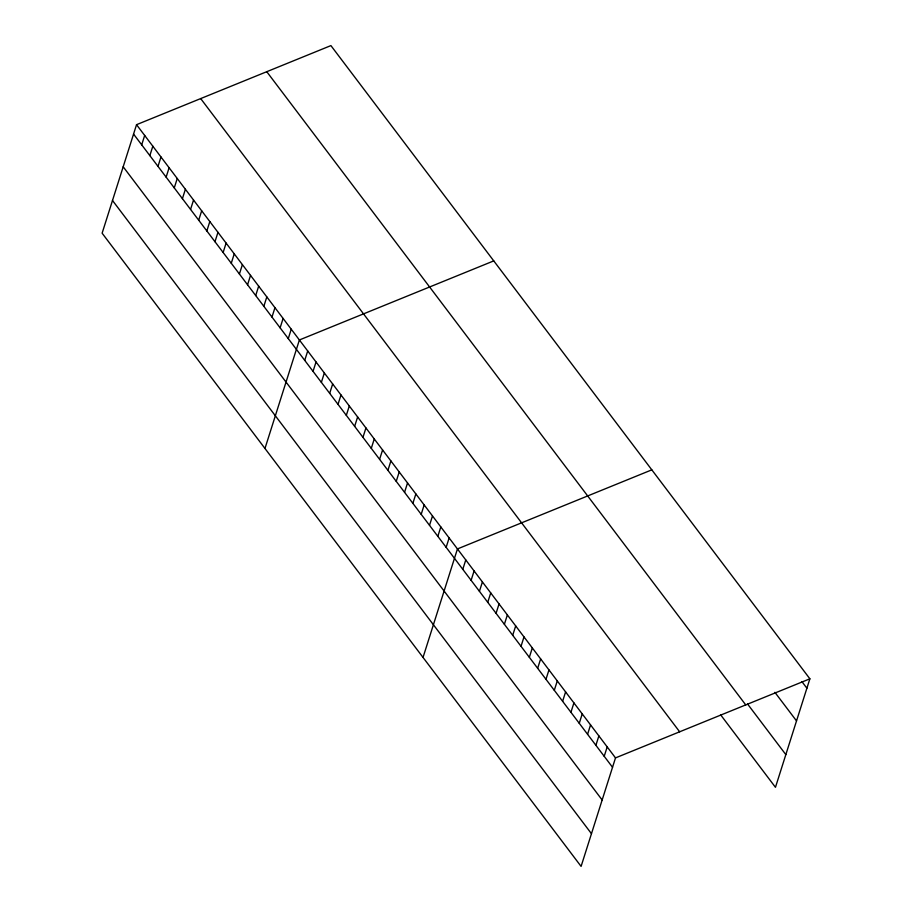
<?xml version="1.0" encoding="UTF-8"?>
<svg xmlns="http://www.w3.org/2000/svg" width="912" height="912" viewBox="0 0 912 912"><rect width="100%" height="100%" fill="white"/><g stroke="black" fill="none" stroke-linecap="round" stroke-linejoin="round"><path stroke-width="1.37" d="M136.538 124.682L102.121 233.187L581.092 866.4L615.509 757.895L809.879 678.813L330.908 45.6L136.538 124.682L615.509 757.895M141.702 144.837L144.677 135.443M149.842 155.599L152.828 146.205M157.993 166.36L160.968 156.978M166.132 177.133L169.108 167.74M174.272 187.895L177.247 178.501M182.411 198.656L185.398 189.263M190.562 209.429L193.538 200.036M198.702 220.191L201.677 210.797M206.842 230.953L209.817 221.559M214.981 241.714L217.968 232.321M223.132 252.487L226.108 243.094M231.272 263.249L234.247 253.855M239.411 274.01L242.398 264.617M247.551 284.772L250.538 275.378M255.702 295.545L258.677 286.151M263.842 306.307L266.817 296.913M271.981 317.068L274.968 307.675M280.121 327.83L283.108 318.448M288.272 338.603L291.247 329.209M264.97 448.476L299.387 339.971L493.757 260.889M304.733 360.365L307.709 350.972M313.044 371.355L316.031 361.973M321.366 382.356L324.353 372.962M329.688 393.357L332.663 383.963M338.01 404.358L340.985 394.964M346.321 415.348L349.307 405.954M354.643 426.349L357.629 416.955M362.965 437.35L365.94 427.956M371.287 448.351L374.262 438.957M379.597 459.34L382.584 449.947M387.919 470.341L390.895 460.948M396.241 481.342L399.217 471.949M404.563 492.332L407.539 482.95M412.874 503.333L415.861 493.939M421.196 514.334L424.171 504.94M429.518 525.335L432.493 515.941M437.84 536.324L440.815 526.931M446.15 547.325L449.137 537.932M423.031 657.438L457.448 548.933L651.818 469.851M462.794 569.327L465.77 559.934M471.116 580.317L474.092 570.923M479.427 591.318L482.414 581.924M487.749 602.319L490.724 592.925M496.071 613.309L499.046 603.926M504.382 624.31L507.368 614.916M512.704 635.311L515.69 625.917M521.026 646.312L524.001 636.918M529.348 657.301L532.323 647.908M537.658 668.302L540.645 658.909M545.98 679.303L548.967 669.91M554.302 690.304L557.278 680.911M562.624 701.294L565.6 691.9M570.935 712.295L573.922 702.901M579.257 723.296L582.232 713.902M587.579 734.297L590.554 724.903M595.901 745.286L598.876 735.893M604.211 756.287L607.198 746.894M809.879 678.813L775.462 787.318L720.56 714.734M801.91 681.606L806.903 688.207M774.892 692.322L796.529 720.913M747.566 704.018L785.836 754.612M266.76 71.695L745.742 704.908M200.686 98.587L679.657 731.8M133.562 134.075L612.533 767.288M123.188 166.782L602.159 799.995M112.495 200.48L591.466 833.693"/></g></svg>
